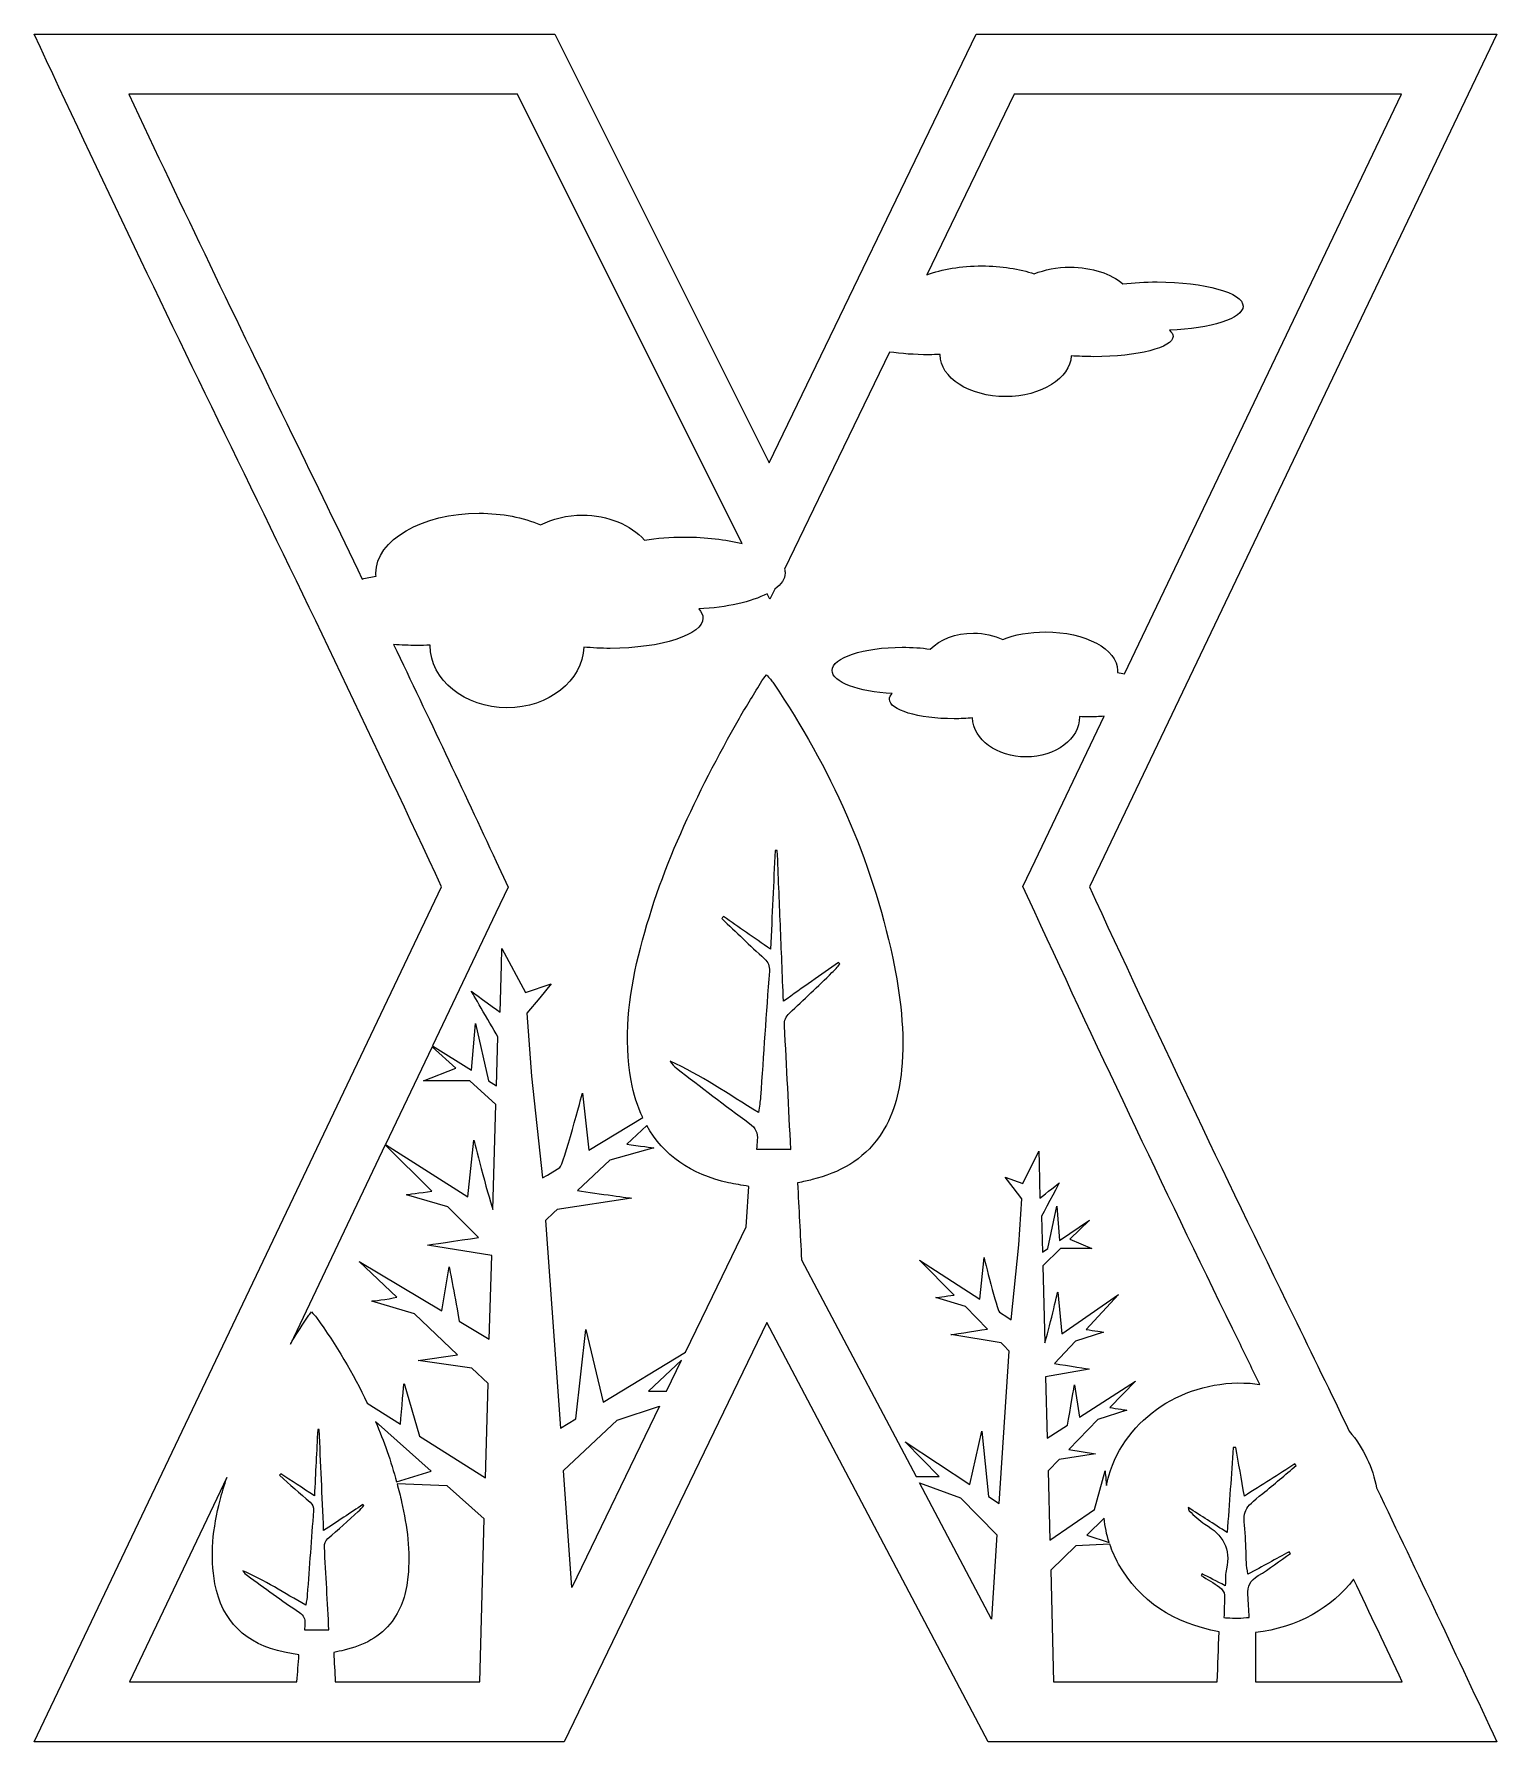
# Model space of a CAD drawing. Header units: millimetres. Extents: x -4 to 167, y -109 to -9.
# Drawn here: x -4.4 to 68.6, y -107.5 to -22.4 of the extents above; entities that cross this region are included whole.
import ezdxf

# ---------------------------------------------------------------- set-up
doc = ezdxf.new("R2010")
doc.units = ezdxf.units.MM
doc.header["$MEASUREMENT"] = 0
doc.layers.add('Layer 2', color=7, linetype='Continuous')

msp = doc.modelspace()

# ---------------------------------------------------------------- linework, layer by layer
at = {"layer": 'Layer 2', "lineweight": 0}
for points in [[(22.433, -99.835), (22.016, -94), (24.702, -91.493), (26.801, -90.794), (22.433, -99.835)], [(43.353, -101.41), (39.766, -94.617), (41.809, -95.354), (43.631, -97.195), (43.353, -101.41)]]:
    msp.add_lwpolyline(points, dxfattribs=at)
for points, knots in [([(61.201, -92.035), (60.274, -90.115), (59.341, -88.193), (58.4, -86.267), (54.914, -79.144), (51.528, -72.017), (48.24, -64.892), (48.24, -64.892), (68.558, -22.376), (68.558, -22.376), (68.558, -22.376), (42.603, -22.376), (42.603, -22.376), (42.603, -22.376), (32.267, -43.752), (32.267, -43.752), (32.267, -43.752), (21.58, -22.376), (21.58, -22.376), (21.58, -22.376), (-4.376, -22.376), (-4.376, -22.376), (-1.087, -29.423), (2.298, -36.51), (5.783, -43.634), (9.266, -50.76), (12.654, -57.845), (15.943, -64.892), (15.943, -64.892), (-4.376, -107.525), (-4.376, -107.525), (-4.376, -107.525), (22.049, -107.525), (22.049, -107.525), (22.049, -107.525), (32.15, -86.62), (32.15, -86.62), (32.15, -86.62), (43.19, -107.525), (43.19, -107.525), (43.19, -107.525), (68.558, -107.525), (68.558, -107.525), (66.596, -103.319), (64.594, -99.099), (62.562, -94.865), (62.377, -93.861), (61.916, -92.877), (61.201, -92.035)], [0, 0, 0, 0, 1, 1, 1, 2, 2, 2, 3, 3, 3, 4, 4, 4, 5, 5, 5, 6, 6, 6, 7, 7, 7, 8, 8, 8, 9, 9, 9, 10, 10, 10, 11, 11, 11, 12, 12, 12, 13, 13, 13, 14, 14, 14, 15, 15, 15, 16, 16, 16, 16]), ([(12.67, -49.408), (12.43, -49.447), (12.201, -49.492), (11.983, -49.543), (10.827, -47.142), (9.658, -44.732), (8.478, -42.316), (5.734, -36.706), (3.007, -31.026), (0.344, -25.376), (0.344, -25.376), (19.726, -25.376), (19.726, -25.376), (19.726, -25.376), (29.584, -45.094), (29.584, -45.094), (29.584, -45.094), (30.926, -47.777), (30.926, -47.777), (30.111, -47.572), (29.121, -47.451), (28.05, -47.451), (27.34, -47.451), (26.665, -47.504), (26.053, -47.6), (25.373, -46.849), (24.244, -46.357), (22.965, -46.357), (22.19, -46.357), (21.47, -46.538), (20.871, -46.847), (20.016, -46.48), (18.959, -46.263), (17.814, -46.263), (14.969, -46.263), (12.663, -47.602), (12.663, -49.253), (12.663, -49.305), (12.665, -49.357), (12.67, -49.408)], [0, 0, 0, 0, 1, 1, 1, 2, 2, 2, 3, 3, 3, 4, 4, 4, 5, 5, 5, 6, 6, 6, 7, 7, 7, 8, 8, 8, 9, 9, 9, 10, 10, 10, 11, 11, 11, 12, 12, 12, 13, 13, 13, 13]), ([(46.181, -94.009), (46.181, -94.009), (46.726, -93.45), (46.726, -93.45), (46.726, -93.45), (48.55, -93.16), (48.55, -93.16), (48.55, -93.16), (47.213, -92.95), (47.213, -92.95), (47.213, -92.95), (48.668, -91.46), (48.668, -91.46), (48.668, -91.46), (50.111, -90.986), (50.111, -90.986), (50.111, -90.986), (49.58, -90.922), (49.267, -90.846), (49.267, -90.846), (50.546, -89.536), (50.546, -89.536), (50.546, -89.536), (47.751, -91.342), (47.751, -91.342), (47.751, -91.342), (47.497, -89.729), (47.497, -89.729), (47.497, -89.729), (47.276, -90.992), (47.156, -91.727), (47.156, -91.727), (46.139, -92.384), (46.139, -92.384), (46.139, -92.384), (46.059, -89.318), (46.059, -89.318), (46.059, -89.318), (48.227, -88.937), (48.227, -88.937), (48.227, -88.937), (47.181, -88.774), (46.501, -88.659), (46.501, -88.659), (47.544, -87.539), (47.544, -87.539), (47.544, -87.539), (48.943, -87.093), (48.943, -87.093), (48.943, -87.093), (48.46, -87.017), (48.079, -86.964), (48.079, -86.964), (49.7, -85.222), (49.7, -85.222), (49.7, -85.222), (46.867, -87.176), (46.867, -87.176), (46.867, -87.176), (46.661, -85.096), (46.661, -85.096), (46.661, -85.096), (46.213, -87.03), (46.015, -87.635), (46.015, -87.635), (45.915, -83.786), (45.915, -83.786), (45.915, -83.786), (46.798, -82.926), (46.798, -82.926), (46.798, -82.926), (48.36, -82.926), (48.36, -82.926), (48.36, -82.926), (47.271, -82.464), (47.271, -82.464), (47.271, -82.464), (47.271, -82.464), (47.271, -82.464), (47.271, -82.464), (48.245, -81.514), (48.245, -81.514), (48.245, -81.514), (46.744, -82.534), (46.744, -82.534), (46.744, -82.534), (46.61, -80.818), (46.61, -80.818), (46.61, -80.818), (46.167, -82.926), (46.167, -82.926), (46.167, -82.926), (45.898, -83.109), (45.898, -83.109), (45.898, -83.109), (45.851, -81.307), (45.851, -81.307), (46.16, -80.746), (46.744, -79.643), (46.744, -79.643), (46.744, -79.643), (46.06, -80.192), (45.776, -80.414), (45.776, -80.414), (45.731, -78.685), (45.731, -78.685), (45.731, -78.685), (45.715, -78.075), (45.715, -78.075), (45.715, -78.075), (44.919, -79.683), (44.919, -79.683), (44.919, -79.683), (44.042, -79.375), (44.042, -79.375), (44.042, -79.375), (44.432, -79.882), (44.432, -79.882), (44.432, -79.882), (44.869, -80.449), (44.869, -80.449), (44.869, -80.449), (44.717, -82.748), (44.717, -82.748), (44.717, -82.748), (44.339, -86.481), (44.339, -86.481), (44.339, -86.481), (44.171, -86.372), (44.171, -86.372), (44.171, -86.372), (43.753, -86.099), (43.753, -86.099), (43.638, -86.024), (42.99, -83.379), (42.99, -83.379), (42.99, -83.379), (42.772, -85.459), (42.772, -85.459), (42.772, -85.459), (39.776, -83.505), (39.776, -83.505), (39.776, -83.505), (41.49, -85.247), (41.49, -85.247), (41.087, -85.3), (40.576, -85.376), (40.576, -85.376), (40.576, -85.376), (42.056, -85.822), (42.056, -85.822), (42.056, -85.822), (43.159, -86.942), (43.159, -86.942), (42.44, -87.057), (41.334, -87.22), (41.334, -87.22), (41.334, -87.22), (43.844, -87.637), (43.844, -87.637), (43.844, -87.637), (43.953, -87.748), (43.953, -87.748), (43.953, -87.748), (44.236, -88.037), (44.236, -88.037), (44.236, -88.037), (43.734, -95.639), (43.734, -95.639), (43.734, -95.639), (43.216, -95.299), (43.216, -95.299), (43.216, -95.299), (42.871, -92.033), (42.871, -92.033), (42.871, -92.033), (42.284, -94.688), (42.284, -94.688), (42.284, -94.688), (39.047, -92.565), (39.047, -92.565), (39.047, -92.565), (40.755, -94.29), (40.755, -94.29), (40.431, -94.287), (39.975, -94.293), (39.598, -94.299), (39.598, -94.299), (34.803, -85.219), (34.803, -85.219), (34.803, -85.219), (33.889, -83.489), (33.889, -83.489), (33.822, -82.211), (33.756, -80.94), (33.69, -79.658), (33.978, -79.592), (34.196, -79.548), (34.412, -79.493), (35.766, -79.147), (36.95, -78.524), (37.767, -77.347), (38.459, -76.35), (38.758, -75.215), (38.875, -74.021), (39.058, -72.139), (38.821, -70.287), (38.435, -68.454), (37.389, -63.479), (35.317, -58.944), (32.489, -54.74), (32.395, -54.601), (32.278, -54.479), (32.147, -54.319), (32.042, -54.455), (31.968, -54.536), (31.912, -54.628), (31.538, -55.241), (31.153, -55.849), (30.798, -56.474), (28.659, -60.233), (26.787, -64.108), (25.756, -68.338), (25.256, -70.386), (25.02, -72.451), (25.395, -74.556), (25.516, -75.232), (25.708, -75.847), (25.968, -76.401), (25.968, -76.401), (23.283, -78.019), (23.283, -78.019), (23.283, -78.019), (22.961, -75.186), (22.961, -75.186), (22.961, -75.186), (22.006, -78.788), (21.836, -78.89), (21.836, -78.89), (21.22, -79.261), (21.22, -79.261), (21.22, -79.261), (20.973, -79.41), (20.973, -79.41), (20.973, -79.41), (20.416, -74.327), (20.416, -74.327), (20.416, -74.327), (20.192, -71.197), (20.192, -71.197), (20.192, -71.197), (20.836, -70.424), (20.836, -70.424), (20.836, -70.424), (21.411, -69.734), (21.411, -69.734), (21.411, -69.734), (20.117, -70.153), (20.117, -70.153), (20.117, -70.153), (18.945, -67.963), (18.945, -67.963), (18.945, -67.963), (18.921, -68.793), (18.921, -68.793), (18.921, -68.793), (18.855, -71.148), (18.855, -71.148), (18.436, -70.846), (17.428, -70.098), (17.428, -70.098), (17.428, -70.098), (18.29, -71.601), (18.745, -72.365), (18.745, -72.365), (18.676, -74.818), (18.676, -74.818), (18.676, -74.818), (18.278, -74.568), (18.278, -74.568), (18.278, -74.568), (17.626, -71.699), (17.626, -71.699), (17.626, -71.699), (17.428, -74.035), (17.428, -74.035), (17.428, -74.035), (15.489, -72.818), (15.489, -72.818), (15.489, -72.818), (18.651, -66.183), (18.651, -66.183), (18.651, -66.183), (19.26, -64.906), (19.26, -64.906), (19.26, -64.906), (18.661, -63.623), (18.661, -63.623), (17.003, -60.07), (15.294, -56.455), (13.549, -52.806), (13.923, -52.838), (14.31, -52.856), (14.71, -52.856), (14.935, -52.856), (15.155, -52.85), (15.372, -52.84), (15.372, -52.846), (15.371, -52.851), (15.371, -52.856), (15.371, -54.572), (17.085, -55.963), (19.201, -55.963), (21.282, -55.963), (22.972, -54.615), (23.026, -52.938), (23.446, -52.979), (23.891, -53.001), (24.352, -53.001), (26.905, -53.001), (28.974, -52.325), (28.974, -51.49), (28.974, -51.332), (28.9, -51.18), (28.761, -51.036), (30.176, -50.964), (31.397, -50.68), (32.175, -50.277), (32.175, -50.277), (32.312, -50.551), (32.312, -50.551), (32.312, -50.551), (32.556, -50.047), (32.556, -50.047), (32.884, -49.807), (33.069, -49.538), (33.069, -49.253), (33.069, -49.185), (33.056, -49.119), (33.036, -49.053), (33.036, -49.053), (34.968, -45.058), (34.968, -45.058), (34.968, -45.058), (38.272, -38.225), (38.272, -38.225), (38.86, -38.311), (39.526, -38.36), (40.234, -38.36), (40.425, -38.36), (40.613, -38.356), (40.798, -38.349), (40.798, -38.353), (40.797, -38.356), (40.797, -38.36), (40.797, -39.512), (42.261, -40.446), (44.067, -40.446), (45.844, -40.446), (47.286, -39.541), (47.332, -38.415), (47.691, -38.442), (48.07, -38.457), (48.464, -38.457), (50.643, -38.457), (52.41, -38.003), (52.41, -37.443), (52.41, -37.336), (52.346, -37.234), (52.228, -37.138), (54.306, -37.054), (55.905, -36.55), (55.905, -35.94), (55.905, -35.272), (53.987, -34.731), (51.621, -34.731), (51.015, -34.731), (50.439, -34.766), (49.916, -34.83), (49.335, -34.327), (48.372, -33.996), (47.28, -33.996), (46.619, -33.996), (46.004, -34.118), (45.493, -34.325), (44.763, -34.079), (43.86, -33.933), (42.883, -33.933), (41.842, -33.933), (40.886, -34.099), (40.133, -34.375), (40.133, -34.375), (44.484, -25.376), (44.484, -25.376), (44.484, -25.376), (63.799, -25.376), (63.799, -25.376), (63.799, -25.376), (49.993, -54.265), (49.993, -54.265), (49.877, -54.242), (49.76, -54.22), (49.637, -54.202), (49.64, -54.169), (49.641, -54.136), (49.641, -54.102), (49.641, -53.041), (48.033, -52.181), (46.049, -52.181), (45.251, -52.181), (44.514, -52.321), (43.917, -52.557), (43.5, -52.358), (42.998, -52.242), (42.457, -52.242), (41.565, -52.242), (40.778, -52.558), (40.304, -53.04), (39.877, -52.979), (39.406, -52.945), (38.911, -52.945), (36.978, -52.945), (35.411, -53.463), (35.411, -54.102), (35.411, -54.686), (36.717, -55.168), (38.415, -55.248), (38.319, -55.34), (38.267, -55.438), (38.267, -55.54), (38.267, -56.076), (39.71, -56.51), (41.49, -56.51), (41.812, -56.51), (42.122, -56.496), (42.415, -56.47), (42.452, -57.547), (43.631, -58.413), (45.082, -58.413), (46.557, -58.413), (47.753, -57.519), (47.753, -56.417), (47.753, -56.414), (47.753, -56.41), (47.753, -56.407), (47.904, -56.413), (48.057, -56.417), (48.214, -56.417), (48.477, -56.417), (48.732, -56.407), (48.979, -56.389), (48.979, -56.389), (45.533, -63.599), (45.533, -63.599), (45.533, -63.599), (44.925, -64.87), (44.925, -64.87), (44.925, -64.87), (45.516, -66.149), (45.516, -66.149), (48.827, -73.323), (52.255, -80.535), (55.704, -87.584), (56.05, -88.29), (56.391, -88.995), (56.734, -89.7), (56.574, -89.68), (56.416, -89.658), (56.251, -89.647), (52.986, -89.43), (50.047, -91.379), (49.204, -94.266), (49.158, -94.425), (49.122, -94.582), (49.089, -94.74), (49.056, -94.351), (49.023, -94.005), (49.023, -94.005), (49.023, -94.005), (48.497, -95.938), (48.497, -95.938), (48.497, -95.938), (46.271, -97.463), (46.271, -97.463), (46.271, -97.463), (46.181, -94.009), (46.181, -94.009)], [0, 0, 0, 0, 1, 1, 1, 2, 2, 2, 3, 3, 3, 4, 4, 4, 5, 5, 5, 6, 6, 6, 7, 7, 7, 8, 8, 8, 9, 9, 9, 10, 10, 10, 11, 11, 11, 12, 12, 12, 13, 13, 13, 14, 14, 14, 15, 15, 15, 16, 16, 16, 17, 17, 17, 18, 18, 18, 19, 19, 19, 20, 20, 20, 21, 21, 21, 22, 22, 22, 23, 23, 23, 24, 24, 24, 25, 25, 25, 26, 26, 26, 27, 27, 27, 28, 28, 28, 29, 29, 29, 30, 30, 30, 31, 31, 31, 32, 32, 32, 33, 33, 33, 34, 34, 34, 35, 35, 35, 36, 36, 36, 37, 37, 37, 38, 38, 38, 39, 39, 39, 40, 40, 40, 41, 41, 41, 42, 42, 42, 43, 43, 43, 44, 44, 44, 45, 45, 45, 46, 46, 46, 47, 47, 47, 48, 48, 48, 49, 49, 49, 50, 50, 50, 51, 51, 51, 52, 52, 52, 53, 53, 53, 54, 54, 54, 55, 55, 55, 56, 56, 56, 57, 57, 57, 58, 58, 58, 59, 59, 59, 60, 60, 60, 61, 61, 61, 62, 62, 62, 63, 63, 63, 64, 64, 64, 65, 65, 65, 66, 66, 66, 67, 67, 67, 68, 68, 68, 69, 69, 69, 70, 70, 70, 71, 71, 71, 72, 72, 72, 73, 73, 73, 74, 74, 74, 75, 75, 75, 76, 76, 76, 77, 77, 77, 78, 78, 78, 79, 79, 79, 80, 80, 80, 81, 81, 81, 82, 82, 82, 83, 83, 83, 84, 84, 84, 85, 85, 85, 86, 86, 86, 87, 87, 87, 88, 88, 88, 89, 89, 89, 90, 90, 90, 91, 91, 91, 92, 92, 92, 93, 93, 93, 94, 94, 94, 95, 95, 95, 96, 96, 96, 97, 97, 97, 98, 98, 98, 99, 99, 99, 100, 100, 100, 101, 101, 101, 102, 102, 102, 103, 103, 103, 104, 104, 104, 105, 105, 105, 106, 106, 106, 107, 107, 107, 108, 108, 108, 109, 109, 109, 110, 110, 110, 111, 111, 111, 112, 112, 112, 113, 113, 113, 114, 114, 114, 115, 115, 115, 116, 116, 116, 117, 117, 117, 118, 118, 118, 119, 119, 119, 120, 120, 120, 121, 121, 121, 122, 122, 122, 123, 123, 123, 124, 124, 124, 125, 125, 125, 126, 126, 126, 127, 127, 127, 128, 128, 128, 129, 129, 129, 130, 130, 130, 131, 131, 131, 132, 132, 132, 133, 133, 133, 134, 134, 134, 135, 135, 135, 136, 136, 136, 137, 137, 137, 138, 138, 138, 139, 139, 139, 140, 140, 140, 141, 141, 141, 142, 142, 142, 143, 143, 143, 144, 144, 144, 145, 145, 145, 146, 146, 146, 147, 147, 147, 148, 148, 148, 149, 149, 149, 150, 150, 150, 151, 151, 151, 152, 152, 152, 153, 153, 153, 154, 154, 154, 155, 155, 155, 156, 156, 156, 157, 157, 157, 158, 158, 158, 159, 159, 159, 160, 160, 160, 161, 161, 161, 162, 162, 162, 162]), ([(33.175, -77.965), (33.175, -77.965), (31.645, -77.965), (31.645, -77.965), (31.657, -77.818), (31.667, -77.67), (31.679, -77.523), (31.708, -77.15), (31.607, -76.917), (31.29, -76.686), (30.063, -75.793), (28.864, -74.861), (27.656, -73.941), (27.532, -73.846), (27.422, -73.732), (27.332, -73.585), (28.868, -74.268), (30.241, -75.236), (31.743, -76.149), (31.784, -75.832), (31.825, -75.601), (31.841, -75.368), (31.988, -73.279), (32.125, -71.19), (32.282, -69.102), (32.302, -68.832), (32.23, -68.657), (32.035, -68.478), (31.319, -67.821), (30.617, -67.147), (29.91, -66.479), (29.939, -66.442), (29.968, -66.405), (29.997, -66.368), (30.751, -66.893), (31.505, -67.418), (32.342, -68.002), (32.42, -66.299), (32.495, -64.686), (32.57, -63.073), (32.57, -63.073), (32.678, -63.077), (32.678, -63.077), (32.73, -64.316), (32.781, -65.554), (32.832, -66.793), (32.882, -68.019), (32.931, -69.245), (32.986, -70.597), (33.958, -69.91), (34.844, -69.284), (35.729, -68.658), (35.754, -68.684), (35.779, -68.71), (35.804, -68.737), (35.672, -68.881), (35.547, -69.034), (35.406, -69.17), (34.704, -69.846), (34.003, -70.524), (33.289, -71.187), (33.096, -71.367), (33.024, -71.548), (33.038, -71.815), (33.147, -73.871), (33.25, -75.927), (33.353, -77.983), (33.297, -77.972), (33.238, -77.965), (33.175, -77.965)], [0, 0, 0, 0, 1, 1, 1, 2, 2, 2, 3, 3, 3, 4, 4, 4, 5, 5, 5, 6, 6, 6, 7, 7, 7, 8, 8, 8, 9, 9, 9, 10, 10, 10, 11, 11, 11, 12, 12, 12, 13, 13, 13, 14, 14, 14, 15, 15, 15, 16, 16, 16, 17, 17, 17, 18, 18, 18, 19, 19, 19, 20, 20, 20, 21, 21, 21, 22, 22, 22, 23, 23, 23, 23]), ([(18.502, -80.982), (18.211, -80.158), (17.55, -77.524), (17.55, -77.524), (17.55, -77.524), (17.247, -80.357), (17.247, -80.357), (17.247, -80.357), (13.142, -77.741), (13.142, -77.741), (13.142, -77.741), (15.464, -72.87), (15.464, -72.87), (15.464, -72.87), (16.652, -73.94), (16.652, -73.94), (16.652, -73.94), (16.652, -73.94), (16.652, -73.94), (16.652, -73.94), (15.046, -74.569), (15.046, -74.569), (15.046, -74.569), (17.349, -74.569), (17.349, -74.569), (17.349, -74.569), (18.65, -75.741), (18.65, -75.741), (18.65, -75.741), (18.502, -80.982), (18.502, -80.982)], [0, 0, 0, 0, 1, 1, 1, 2, 2, 2, 3, 3, 3, 4, 4, 4, 5, 5, 5, 6, 6, 6, 7, 7, 7, 8, 8, 8, 9, 9, 9, 10, 10, 10, 10]), ([(31.122, -81.852), (31.122, -81.852), (29.449, -85.315), (29.449, -85.315), (29.449, -85.315), (28.102, -88.101), (28.102, -88.101), (28.102, -88.101), (24.001, -90.587), (24.001, -90.587), (24.001, -90.587), (23.136, -86.971), (23.136, -86.971), (23.136, -86.971), (22.628, -91.418), (22.628, -91.418), (22.628, -91.418), (21.864, -91.881), (21.864, -91.881), (21.864, -91.881), (21.124, -81.528), (21.124, -81.528), (21.124, -81.528), (21.542, -81.136), (21.542, -81.136), (21.542, -81.136), (21.703, -80.985), (21.703, -80.985), (21.703, -80.985), (25.402, -80.416), (25.402, -80.416), (25.402, -80.416), (23.771, -80.195), (22.712, -80.038), (22.712, -80.038), (24.337, -78.513), (24.337, -78.513), (24.337, -78.513), (26.518, -77.905), (26.518, -77.905), (26.518, -77.905), (25.765, -77.802), (25.171, -77.73), (25.171, -77.73), (26.17, -76.792), (26.17, -76.792), (26.997, -78.264), (28.368, -79.235), (30.249, -79.649), (30.572, -79.72), (30.9, -79.765), (31.262, -79.828), (31.215, -80.507), (31.168, -81.179), (31.122, -81.852)], [0, 0, 0, 0, 1, 1, 1, 2, 2, 2, 3, 3, 3, 4, 4, 4, 5, 5, 5, 6, 6, 6, 7, 7, 7, 8, 8, 8, 9, 9, 9, 10, 10, 10, 11, 11, 11, 12, 12, 12, 13, 13, 13, 14, 14, 14, 15, 15, 15, 16, 16, 16, 17, 17, 17, 18, 18, 18, 18]), ([(18.32, -87.449), (18.32, -87.449), (16.822, -86.554), (16.822, -86.554), (16.644, -85.553), (16.319, -83.833), (16.319, -83.833), (16.319, -83.833), (15.944, -86.03), (15.944, -86.03), (15.944, -86.03), (11.826, -83.57), (11.826, -83.57), (11.826, -83.57), (13.71, -85.354), (13.71, -85.354), (13.249, -85.458), (12.466, -85.545), (12.466, -85.545), (12.466, -85.545), (14.593, -86.191), (14.593, -86.191), (14.593, -86.191), (16.736, -88.22), (16.736, -88.22), (16.736, -88.22), (14.767, -88.505), (14.767, -88.505), (14.767, -88.505), (17.455, -88.9), (17.455, -88.9), (17.455, -88.9), (18.258, -89.661), (18.258, -89.661), (18.258, -89.661), (18.126, -94.365), (18.126, -94.365), (18.126, -94.365), (14.846, -92.288), (14.846, -92.288), (14.846, -92.288), (14.07, -89.656), (14.07, -89.656), (14.07, -89.656), (13.931, -90.987), (13.893, -91.685), (13.893, -91.685), (12.237, -90.636), (12.237, -90.636), (11.533, -89.156), (10.683, -87.735), (9.703, -86.367), (9.637, -86.275), (9.553, -86.193), (9.459, -86.085), (9.384, -86.177), (9.331, -86.231), (9.291, -86.292), (9.024, -86.703), (8.75, -87.111), (8.496, -87.53), (8.463, -87.585), (8.431, -87.641), (8.398, -87.696), (8.398, -87.696), (13.134, -77.758), (13.134, -77.758), (13.134, -77.758), (15.461, -80.068), (15.461, -80.068), (14.9, -80.14), (14.188, -80.244), (14.188, -80.244), (14.188, -80.244), (16.25, -80.851), (16.25, -80.851), (16.25, -80.851), (17.786, -82.376), (17.786, -82.376), (16.784, -82.533), (15.243, -82.754), (15.243, -82.754), (15.243, -82.754), (18.438, -83.274), (18.438, -83.274), (18.438, -83.274), (18.32, -87.449), (18.32, -87.449)], [0, 0, 0, 0, 1, 1, 1, 2, 2, 2, 3, 3, 3, 4, 4, 4, 5, 5, 5, 6, 6, 6, 7, 7, 7, 8, 8, 8, 9, 9, 9, 10, 10, 10, 11, 11, 11, 12, 12, 12, 13, 13, 13, 14, 14, 14, 15, 15, 15, 16, 16, 16, 17, 17, 17, 18, 18, 18, 19, 19, 19, 20, 20, 20, 21, 21, 21, 22, 22, 22, 23, 23, 23, 24, 24, 24, 25, 25, 25, 26, 26, 26, 27, 27, 27, 28, 28, 28, 29, 29, 29, 29]), ([(27.162, -90.047), (26.835, -90.044), (26.515, -90.043), (26.254, -90.045), (26.254, -90.045), (27.91, -88.5), (27.91, -88.5), (27.91, -88.5), (27.162, -90.047), (27.162, -90.047)], [0, 0, 0, 0, 1, 1, 1, 2, 2, 2, 3, 3, 3, 3]), ([(12.016, -95.695), (12.034, -95.713), (12.052, -95.73), (12.07, -95.748), (11.976, -95.845), (11.886, -95.947), (11.786, -96.038), (11.285, -96.491), (10.784, -96.945), (10.274, -97.39), (10.137, -97.51), (10.085, -97.632), (10.095, -97.811), (10.174, -99.188), (10.247, -100.566), (10.32, -101.944), (10.28, -101.937), (10.238, -101.932), (10.193, -101.932), (10.193, -101.932), (9.101, -101.932), (9.101, -101.932), (9.109, -101.833), (9.117, -101.735), (9.125, -101.636), (9.146, -101.386), (9.074, -101.23), (8.847, -101.075), (7.971, -100.476), (7.115, -99.852), (6.254, -99.235), (6.165, -99.172), (6.086, -99.095), (6.022, -98.997), (7.119, -99.454), (8.098, -100.103), (9.171, -100.715), (9.2, -100.502), (9.229, -100.348), (9.241, -100.192), (9.346, -98.792), (9.443, -97.392), (9.555, -95.993), (9.57, -95.811), (9.518, -95.695), (9.379, -95.575), (8.868, -95.134), (8.367, -94.682), (7.863, -94.235), (7.883, -94.21), (7.904, -94.185), (7.925, -94.16), (8.463, -94.512), (9.001, -94.864), (9.598, -95.255), (9.655, -94.114), (9.708, -93.033), (9.761, -91.952), (9.761, -91.952), (9.839, -91.955), (9.839, -91.955), (9.875, -92.785), (9.912, -93.615), (9.948, -94.445), (9.984, -95.267), (10.019, -96.089), (10.058, -96.994), (10.752, -96.534), (11.384, -96.114), (12.016, -95.695)], [0, 0, 0, 0, 1, 1, 1, 2, 2, 2, 3, 3, 3, 4, 4, 4, 5, 5, 5, 6, 6, 6, 7, 7, 7, 8, 8, 8, 9, 9, 9, 10, 10, 10, 11, 11, 11, 12, 12, 12, 13, 13, 13, 14, 14, 14, 15, 15, 15, 16, 16, 16, 17, 17, 17, 18, 18, 18, 19, 19, 19, 20, 20, 20, 21, 21, 21, 22, 22, 22, 23, 23, 23, 23]), ([(12.648, -91.558), (12.648, -91.558), (15.421, -94.035), (15.421, -94.035), (15.421, -94.035), (13.696, -94.564), (13.696, -94.564), (13.416, -93.534), (13.063, -92.533), (12.648, -91.558)], [0, 0, 0, 0, 1, 1, 1, 2, 2, 2, 3, 3, 3, 3]), ([(56.145, -100.199), (56.169, -100.572), (56.19, -100.945), (56.209, -101.318), (55.841, -101.361), (55.469, -101.367), (55.099, -101.339), (55.049, -101.336), (54.999, -101.331), (54.949, -101.326), (54.964, -100.953), (54.978, -100.581), (54.98, -100.208), (54.98, -100.072), (54.853, -99.899), (54.728, -99.807), (54.44, -99.595), (54.116, -99.422), (53.807, -99.233), (53.824, -99.205), (53.84, -99.178), (53.856, -99.15), (54.209, -99.329), (54.562, -99.507), (55.017, -99.738), (55.036, -99.402), (55.014, -99.142), (55.072, -98.898), (55.306, -97.914), (54.905, -97.206), (54.004, -96.669), (53.709, -96.493), (53.474, -96.234), (53.214, -96.01), (53.196, -95.995), (53.2, -95.959), (53.173, -95.845), (53.827, -96.265), (54.425, -96.648), (55.112, -97.089), (55.219, -95.608), (55.318, -94.228), (55.417, -92.848), (55.46, -92.847), (55.504, -92.846), (55.547, -92.845), (55.682, -93.624), (55.817, -94.404), (55.968, -95.273), (56.85, -94.711), (57.67, -94.188), (58.49, -93.665), (58.513, -93.691), (58.536, -93.717), (58.559, -93.743), (58.002, -94.209), (57.453, -94.685), (56.886, -95.141), (55.897, -95.936), (55.901, -95.93), (56.008, -97.111), (56.052, -97.605), (56.045, -98.103), (56.07, -98.599), (56.078, -98.762), (56.112, -98.924), (56.145, -99.165), (56.88, -98.767), (57.54, -98.41), (58.201, -98.052), (58.221, -98.079), (58.241, -98.105), (58.262, -98.132), (57.73, -98.504), (57.217, -98.901), (56.66, -99.238), (56.256, -99.481), (56.116, -99.76), (56.145, -100.199)], [0, 0, 0, 0, 1, 1, 1, 2, 2, 2, 3, 3, 3, 4, 4, 4, 5, 5, 5, 6, 6, 6, 7, 7, 7, 8, 8, 8, 9, 9, 9, 10, 10, 10, 11, 11, 11, 12, 12, 12, 13, 13, 13, 14, 14, 14, 15, 15, 15, 16, 16, 16, 17, 17, 17, 18, 18, 18, 19, 19, 19, 20, 20, 20, 21, 21, 21, 22, 22, 22, 23, 23, 23, 24, 24, 24, 25, 25, 25, 26, 26, 26, 26]), ([(4.64, -99.648), (4.989, -101.488), (6.169, -102.661), (8.104, -103.061), (8.335, -103.108), (8.569, -103.138), (8.828, -103.18), (8.794, -103.631), (8.761, -104.078), (8.728, -104.525), (8.728, -104.525), (0.377, -104.525), (0.377, -104.525), (0.377, -104.525), (5.229, -94.344), (5.229, -94.344), (5.109, -94.719), (4.996, -95.097), (4.897, -95.481), (4.54, -96.853), (4.371, -98.237), (4.64, -99.648)], [0, 0, 0, 0, 1, 1, 1, 2, 2, 2, 3, 3, 3, 4, 4, 4, 5, 5, 5, 6, 6, 6, 7, 7, 7, 7]), ([(17.84, -104.525), (17.84, -104.525), (10.641, -104.525), (10.641, -104.525), (10.614, -104.04), (10.588, -103.555), (10.561, -103.066), (10.766, -103.023), (10.922, -102.993), (11.076, -102.956), (12.043, -102.724), (12.888, -102.307), (13.471, -101.518), (13.966, -100.85), (14.179, -100.089), (14.262, -99.289), (14.393, -98.027), (14.223, -96.787), (13.948, -95.558), (13.88, -95.253), (13.799, -94.953), (13.719, -94.653), (13.719, -94.653), (16.225, -94.753), (16.225, -94.753), (16.225, -94.753), (18.069, -96.4), (18.069, -96.4), (18.069, -96.4), (17.84, -104.525), (17.84, -104.525)], [0, 0, 0, 0, 1, 1, 1, 2, 2, 2, 3, 3, 3, 4, 4, 4, 5, 5, 5, 6, 6, 6, 7, 7, 7, 8, 8, 8, 9, 9, 9, 10, 10, 10, 10]), ([(49.227, -97.593), (49.227, -97.593), (48.106, -97.221), (48.106, -97.221), (48.106, -97.221), (48.984, -96.373), (48.984, -96.373), (49.018, -96.784), (49.096, -97.191), (49.227, -97.593)], [0, 0, 0, 0, 1, 1, 1, 2, 2, 2, 3, 3, 3, 3]), ([(54.618, -104.525), (54.618, -104.525), (46.454, -104.525), (46.454, -104.525), (46.454, -104.525), (46.31, -98.957), (46.31, -98.957), (46.31, -98.957), (47.56, -97.748), (47.56, -97.748), (47.56, -97.748), (49.258, -97.675), (49.258, -97.675), (49.372, -98.007), (49.516, -98.335), (49.697, -98.658), (50.742, -100.521), (52.443, -101.616), (54.71, -102.038), (54.679, -102.875), (54.648, -103.697), (54.618, -104.525)], [0, 0, 0, 0, 1, 1, 1, 2, 2, 2, 3, 3, 3, 4, 4, 4, 5, 5, 5, 6, 6, 6, 7, 7, 7, 7]), ([(56.517, -104.525), (56.517, -104.525), (56.517, -102.073), (56.517, -102.073), (58.62, -101.839), (60.338, -100.822), (61.416, -99.42), (62.231, -101.13), (63.041, -102.834), (63.837, -104.525), (63.837, -104.525), (56.517, -104.525), (56.517, -104.525)], [0, 0, 0, 0, 1, 1, 1, 2, 2, 2, 3, 3, 3, 4, 4, 4, 4])]:
    msp.add_open_spline(points, degree=3, knots=knots, dxfattribs=at)

doc.saveas('drawing.dxf')
